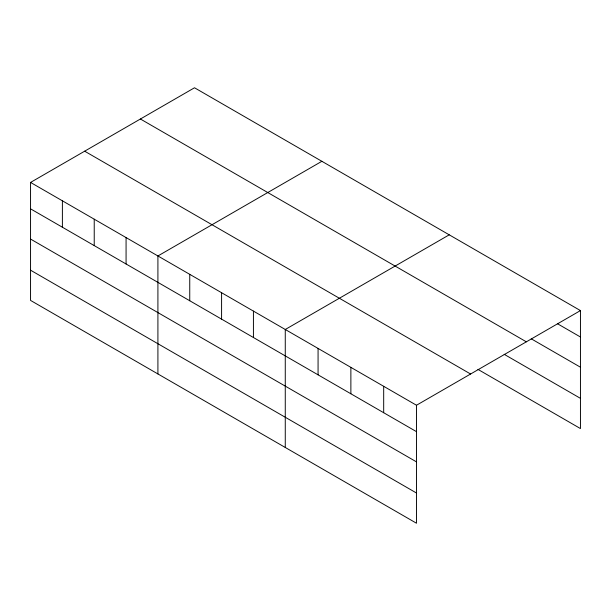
<?xml version="1.0" encoding="UTF-8"?>
<svg xmlns="http://www.w3.org/2000/svg" width="611" height="611" viewBox="0 0 611 611"><rect width="100%" height="100%" fill="white"/><g stroke="black" fill="none" stroke-linecap="round" stroke-linejoin="round"><path stroke-width="0.92" d="M416.488 461.878L416.488 405.246L30.55 182.429L30.55 300.413L416.488 523.23L416.488 461.878L30.55 239.061M477.932 369.38L580.45 428.571L580.45 310.587L194.512 87.77L30.55 182.429M321.875 161.296L157.913 255.963L157.913 373.947M449.23 234.83L285.268 329.489L285.268 447.473M416.488 405.246L580.45 310.587M557.484 323.738L580.45 336.997M531.242 338.807L580.45 367.211M140.408 119.008L526.346 341.824M504.182 354.311L580.45 398.349M84.654 151.192L470.592 374.008M30.55 208.84L416.488 431.656M30.55 270.192L416.488 493.016M383.685 386.312L383.685 412.715M350.874 367.371L350.874 393.774M318.071 348.43L318.071 374.841M253.428 311.106L253.428 337.516M221.587 292.722L221.587 319.133M189.746 274.347L189.746 300.749M126.072 237.58L126.072 263.983M94.231 219.196L94.231 245.599M62.391 200.813L62.391 227.223"/></g></svg>
